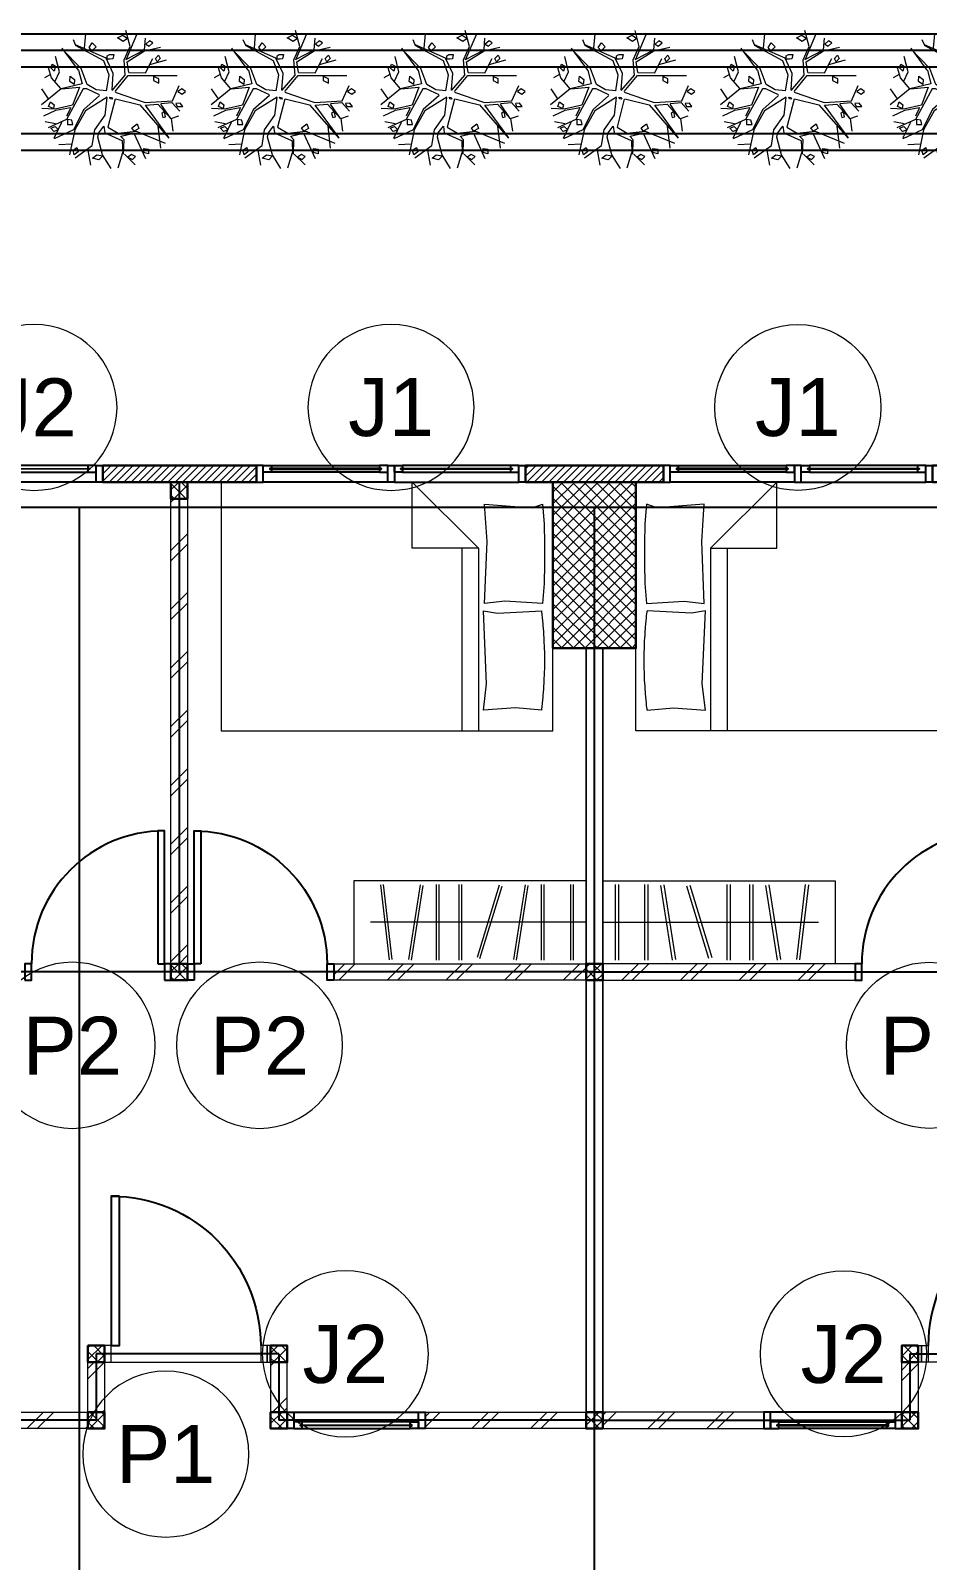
# Model space of a CAD drawing. Header units: millimetres. Extents: x -108 to 357, y -17 to 192.
# Drawn here: x 173.58 to 178.98, y 7.25 to 16.46 of the extents above; entities that cross this region are included whole.
import ezdxf
from ezdxf.enums import TextEntityAlignment as Align

# ---------------------------------------------------------------- set-up
doc = ezdxf.new("R2010")
doc.units = ezdxf.units.MM
for name, color, linetype, lineweight in [('ars', 11, 'Continuous', 0), ('KACA', 151, 'Continuous', 5), ('KOL', 1, 'Continuous', 30), ('KOLOM', 4, 'Continuous', 9), ('lan', 7, 'Continuous', 15), ('NOT', 7, 'Continuous', 20), ('POHON', 62, 'Continuous', 5), ('tem', 5, 'Continuous', 20)]:
    doc.layers.add(name, color=color, linetype=linetype, lineweight=lineweight)
doc.layers.add('as', color=1, linetype='Continuous', plot=False)
doc.layers.add('Kusen', color=30, linetype='Continuous')
doc.styles.add('ATTR', font='romans.shx', dxfattribs={"width": 0.8, "height": 0.56})
doc.styles.add('S', font='simplex', dxfattribs={"width": 0.75})
doc.styles.get("Standard").update_dxf_attribs({"font": 'arial.ttf'})
pattern_1 = [(45, (43.49994, 0.1431), (-0.1767767, 0.1767767), []), (45, (43.56244, 0.1431), (-0.1767767, 0.1767767), [])]
pattern_2 = [(45, (42.89994, -6.2569), (-0.1767767, 0.1767767), []), (45, (42.96244, -6.2569), (-0.1767767, 0.1767767), [])]
pattern_3 = [(45, (42.94994, -2.5569), (-0.1767767, 0.1767767), []), (45, (43.01244, -2.5569), (-0.1767767, 0.1767767), [])]

# ---------------------------------------------------------------- blocks, each defined once
blk = doc.blocks.new('k2')
at = {"layer": 'ars'}
h = blk.add_hatch(dxfattribs=at)
h.set_pattern_fill('_USER', color=256, scale=0.05, angle=45, double=1, pattern_type=0)
h.set_pattern_definition([(45, (0, -5), (-0.03535534, 0.03535534), []), (135, (0, -5), (-0.03535534, -0.03535534), [])])
h.paths.add_polyline_path([(-0.25, -0.5), (0.25, -0.5), (0.25, 0.5), (-0.25, 0.5)])
at = {"layer": 'KOL'}
blk.add_lwpolyline([(-0.25, -0.5), (0.25, -0.5), (0.25, 0.5), (-0.25, 0.5)], close=True, dxfattribs=at)
blk = doc.blocks.new('bola-3')
at = {"layer": 'POHON'}
for p, q in [((-0.799, 1.609), (-0.703, 2.138)), ((-0.045, 2.245), (-0.318, 1.803)), ((0.177, 2.226), (0.328, 1.732)), ((0.387, 1.789), (0.731, 2.125)), ((-1.308, 1.468), (-1.721, 1.485)), ((-1.212, 1.009), (-1.377, 1.803)), ((-1.198, 1.908), (-0.648, 1.503)), ((-0.648, 1.503), (-0.566, 1.009)), ((-0.318, 1.803), (-0.469, 1.238)), ((0.315, 1.344), (0.328, 1.767)), ((0.356, 1.785), (0.37, 1.327)), ((0.686, 1.115), (1.057, 1.926)), ((1.553, 1.591), (1.47, 0.886)), ((-1.253, 1.009), (-1.872, 1.291)), ((-1.872, 1.274), (-1.625, 0.762)), ((-0.923, 0.357), (-1.253, 1.009)), ((-0.868, 0.392), (-1.212, 1.009)), ((-0.566, 1.009), (-0.236, 0.533)), ((-0.469, 1.238), (-0.442, 1.097)), ((-0.442, 1.097), (-0.277, 0.886)), ((-0.277, 0.886), (-0.249, 1.097)), ((-0.249, 1.097), (0.301, 1.344)), ((-0.153, 0.921), (0.177, 1.115)), ((0.177, 1.115), (0.755, 1.044)), ((0.37, 1.327), (0.26, 1.203)), ((0.273, 1.203), (0.686, 1.115)), ((0.755, 1.044), (1.69, 1.432)), ((0.879, 0.198), (1.814, 1.274)), ((1.814, 1.256), (1.057, 0.216)), ((1.883, 0.639), (1.938, 1.044)), ((-2.202, 0.551), (-1.817, 0.374)), ((-1.831, 0.815), (-2.161, 0.745)), ((-1.473, 0.674), (-2.065, 0.939)), ((-0.937, -0.313), (-1.473, 0.674)), ((-1.363, 0.339), (-1.473, 0.568)), ((-0.236, 0.533), (-0.167, -0.031)), ((0.081, 0.022), (-0.153, 0.921)), ((1.456, 0.18), (1.869, 0.639)), ((1.869, 0.639), (1.553, 0.18)), ((1.883, 0.639), (2.13, 0.551)), ((-1.652, -0.313), (-2.285, 0.198)), ((-1.845, 0.339), (-2.271, 0.322)), ((-2.051, 0.004), (-2.271, -0.313)), ((-1.281, 0.216), (-1.845, 0.339)), ((-1.817, 0.374), (-1.35, 0.286)), ((-1.35, 0.286), (-1.363, 0.339)), ((-1.061, -0.366), (-1.281, 0.216)), ((-0.414, -0.102), (-0.923, 0.357)), ((-0.167, -0.049), (-0.868, 0.392)), ((0.081, -0.207), (1.044, 0.128)), ((0.095, 0.004), (0.879, 0.198)), ((1.044, 0.128), (1.924, 0.075)), ((1.057, 0.216), (1.456, 0.18)), ((1.553, 0.163), (1.91, 0.128)), ((1.91, 0.128), (2.158, 0.41)), ((1.924, 0.075), (2.144, -0.419)), ((-1.652, -0.313), (-1.955, -0.666)), ((-0.978, -0.472), (-1.652, -0.313)), ((-1.639, -0.313), (-1.061, -0.366)), ((-1.088, -0.913), (-0.978, -0.472)), ((-0.813, -0.454), (-1.006, -0.966)), ((-0.827, -0.313), (-0.937, -0.313)), ((-0.414, -0.119), (-0.827, -0.313)), ((-0.524, -0.278), (-0.813, -0.454)), ((-0.194, -0.243), (-0.524, -0.278)), ((-0.194, -0.243), (-0.112, -0.754)), ((-0.015, -0.26), (0.411, -0.754)), ((-0.015, -0.278), (0.026, -0.807)), ((0.081, -0.225), (0.507, -0.736)), ((-1.996, -0.772), (-2.189, -0.666)), ((-1.955, -0.666), (-2.051, -0.983)), ((-1.845, -0.56), (-1.707, -0.86)), ((-1.707, -0.86), (-1.831, -1.354)), ((-1.625, -1.618), (-1.102, -0.913)), ((-1.006, -0.966), (-1.625, -1.6)), ((-0.112, -0.754), (-0.277, -1.213)), ((0.026, -0.807), (-0.208, -1.301)), ((0.411, -0.754), (0.37, -1.248)), ((0.521, -0.842), (0.466, -1.177)), ((0.507, -0.736), (2.075, -0.736)), ((0.521, -0.842), (1.057, -0.825)), ((1.057, -0.825), (1.291, -1.283)), ((-0.277, -1.213), (-1.185, -1.706)), ((-0.208, -1.301), (-1.185, -1.724)), ((0.37, -1.248), (0.562, -1.671)), ((0.438, -1.248), (0.782, -2.059)), ((0.452, -1.265), (1.03, -1.565)), ((0.466, -1.177), (1.03, -1.53)), ((1.195, -1.089), (1.731, -1.248)), ((-1.185, -1.724), (-1.253, -1.883)), ((-0.896, -1.618), (-0.854, -2.077)), ((0.562, -1.671), (0.425, -2.182)), ((1.03, -1.53), (1.539, -1.653)), ((1.03, -1.565), (1.057, -1.936))]:
    blk.add_line(p, q, dxfattribs=at)
for points in [[(-0.435, 1.966), (-0.641, 1.913), (-0.504, 1.807), (-0.311, 1.842)], [(-1.226, 1.803), (-1.267, 1.662), (-1.143, 1.573), (-1.102, 1.715)], [(0.49, 1.882), (0.641, 1.953), (0.738, 1.864), (0.614, 1.794)], [(1.155, 1.778), (1.001, 1.734), (1.001, 1.602), (1.155, 1.624)], [(-1.735, 1.009), (-1.886, 1.062), (-1.982, 0.956), (-1.845, 0.903)], [(0.691, 1.051), (0.622, 0.941), (0.794, 0.809), (0.846, 0.963)], [(-1.441, 0.676), (-1.441, 0.831), (-1.269, 0.831), (-1.303, 0.698)], [(1.671, 0.412), (1.585, 0.478), (1.62, 0.61), (1.706, 0.588)], [(-1.9, 0.322), (-2.051, 0.251), (-1.996, 0.11), (-1.872, 0.198)], [(-0.002, 0.022), (-0.07, 0.004), (-0.084, -0.049), (-0.029, -0.031)], [(2.034, 0.163), (2.075, 0.251), (2.254, 0.251), (2.171, 0.145)], [(-1.236, -0.454), (-1.374, -0.543), (-1.36, -0.719), (-1.222, -0.613)], [(2.099, -0.225), (2.237, -0.137), (2.347, -0.225), (2.223, -0.313)], [(-1.872, -0.878), (-1.982, -0.983), (-1.941, -1.107), (-1.831, -1.036)], [(1.319, -0.706), (1.319, -0.582), (1.484, -0.494), (1.484, -0.635)], [(-0.167, -1.261), (-0.167, -1.367), (-0.098, -1.42), (0.04, -1.42), (0.012, -1.279), (-0.07, -1.261)], [(1.43, -1.175), (1.379, -1.285), (1.482, -1.396), (1.534, -1.285)], [(-0.667, -1.528), (-0.753, -1.638), (-0.65, -1.792), (-0.53, -1.66)], [(0.485, -1.924), (0.347, -1.836), (0.158, -1.947), (0.33, -2.035)], [(1.069, -1.748), (1.173, -1.682), (1.293, -1.792), (1.19, -1.858)]]:
    blk.add_lwpolyline(points, close=True, dxfattribs=at)
at = {"layer": 'POHON', "style": 'ATTR', "width": 0.8, "flags": 9}
blk.add_attdef('ESTCODE', (-0.07, 0.004), '', height=0.00000926, dxfattribs=at)
blk = doc.blocks.new('T. J1')
at = {"layer": 'Kusen'}
for p, q in [((-0.7188, 0.1), (-0.0688, 0.1)), ((0.7212, 0.1), (0.0712, 0.1)), ((-0.0188, 0), (-0.7688, 0)), ((-0.0688, 0.06), (-0.7188, 0.06)), ((0.0212, 0), (0.7712, 0)), ((0.0712, 0.06), (0.7212, 0.06))]:
    blk.add_line(p, q, dxfattribs=at)
for points in [[(-0.8088, 0), (-0.7688, 0), (-0.7688, 0.1), (-0.8088, 0.1)], [(-0.0188, 0), (0.0212, 0), (0.0212, 0.1), (-0.0188, 0.1)], [(0.8112, 0), (0.7712, 0), (0.7712, 0.1), (0.8112, 0.1)]]:
    blk.add_lwpolyline(points, close=True, dxfattribs=at)
for points in [[(-0.7188, 0.0775), (-0.7188, 0.06), (-0.7688, 0.06), (-0.7688, 0.1), (-0.7188, 0.1), (-0.7188, 0.0825), (-0.7288, 0.0825), (-0.7288, 0.0775), (-0.7188, 0.0775)], [(-0.0688, 0.0775), (-0.0688, 0.06), (-0.0188, 0.06), (-0.0188, 0.1), (-0.0688, 0.1), (-0.0688, 0.0825), (-0.0588, 0.0825), (-0.0588, 0.0775), (-0.0688, 0.0775)], [(0.0712, 0.0775), (0.0712, 0.06), (0.0212, 0.06), (0.0212, 0.1), (0.0712, 0.1), (0.0712, 0.0825), (0.0612, 0.0825), (0.0612, 0.0775), (0.0712, 0.0775)], [(0.7212, 0.0775), (0.7212, 0.06), (0.7712, 0.06), (0.7712, 0.1), (0.7212, 0.1), (0.7212, 0.0825), (0.7312, 0.0825), (0.7312, 0.0775), (0.7212, 0.0775)]]:
    blk.add_lwpolyline(points, dxfattribs=at)
at = {"layer": 'Kusen', "color": 141}
for points in [[(-0.7288, 0.0775), (-0.0588, 0.0775), (-0.0588, 0.0825), (-0.7288, 0.0825)], [(0.7312, 0.0775), (0.0612, 0.0775), (0.0612, 0.0825), (0.7312, 0.0825)]]:
    blk.add_lwpolyline(points, close=True, dxfattribs=at)
blk = doc.blocks.new('T. J2')
at = {"layer": 'KACA', "color": 141}
blk.add_lwpolyline([(-0.3792, 0.0775), (0.2908, 0.0775), (0.2908, 0.0825), (-0.3792, 0.0825)], close=True, dxfattribs=at)
at = {"layer": 'Kusen'}
for p, q in [((-0.3692, 0.1), (0.2808, 0.1)), ((-0.4192, 0), (0.3308, 0)), ((0.2808, 0.06), (-0.3692, 0.06))]:
    blk.add_line(p, q, dxfattribs=at)
for points in [[(-0.4592, 0), (-0.4192, 0), (-0.4192, 0.1), (-0.4592, 0.1)], [(0.3308, 0), (0.3708, 0), (0.3708, 0.1), (0.3308, 0.1)]]:
    blk.add_lwpolyline(points, close=True, dxfattribs=at)
for points in [[(-0.3692, 0.0775), (-0.3692, 0.06), (-0.4192, 0.06), (-0.4192, 0.1), (-0.3692, 0.1), (-0.3692, 0.0825), (-0.3792, 0.0825), (-0.3792, 0.0775), (-0.3692, 0.0775)], [(0.2808, 0.0775), (0.2808, 0.06), (0.3308, 0.06), (0.3308, 0.1), (0.2808, 0.1), (0.2808, 0.0825), (0.2908, 0.0825), (0.2908, 0.0775), (0.2808, 0.0775)]]:
    blk.add_lwpolyline(points, dxfattribs=at)
blk = doc.blocks.new('P.80')
at = {"layer": 'Kusen'}
for points in [[(-69.8094, -74.8368), (-69.7694, -74.8368), (-69.7694, -74.0368), (-69.8094, -74.0368)], [(-70.6094, -74.9368), (-70.5694, -74.9368), (-70.5694, -74.8368), (-70.6094, -74.8368)], [(-69.7694, -74.9368), (-69.7294, -74.9368), (-69.7294, -74.8368), (-69.7694, -74.8368)]]:
    blk.add_lwpolyline(points, close=True, dxfattribs=at)
blk.add_arc((-69.7694, -74.8368), 0.8, 90, 180, dxfattribs=at)
blk = doc.blocks.new('K 10.10')
at = {"layer": 'ars'}
h = blk.add_hatch(dxfattribs=at)
h.set_pattern_fill('_USER', color=256, scale=0.05, angle=45, double=1, pattern_type=0)
h.set_pattern_definition([(45, (0, 0), (-0.035355339, 0.035355339), []), (135, (0, 0), (-0.035355339, -0.035355339), [])])
h.paths.add_polyline_path([(1560.5383, 1380.4069), (1560.6383, 1380.4069), (1560.6383, 1380.5069), (1560.5383, 1380.5069)])
at = {"layer": 'KOL'}
blk.add_lwpolyline([(1560.5383, 1380.4069), (1560.6383, 1380.4069), (1560.6383, 1380.5069), (1560.5383, 1380.5069)], close=True, dxfattribs=at)
blk = doc.blocks.new('P-90')
at = {"layer": 'Kusen'}
blk.add_lwpolyline([(374.6908, -21.5979), (374.7408, -21.5979), (374.7408, -22.4979), (374.6908, -22.4979)], close=True, dxfattribs=at)
at = {"layer": 'Kusen', "lineweight": 9}
for points in [[(373.8008, -22.4979), (373.8408, -22.4979), (373.8408, -22.5979), (373.8008, -22.5979)], [(374.7408, -22.4979), (374.7808, -22.4979), (374.7808, -22.5979), (374.7408, -22.5979)]]:
    blk.add_lwpolyline(points, close=True, dxfattribs=at)
at = {"layer": 'Kusen'}
blk.add_arc((374.7408, -22.4979), 0.9, 90, 180, dxfattribs=at)
blk = doc.blocks.new('BED1')
at = {"color": 0, "linetype": 'Continuous'}
for points in [[(1.9976, 0), (1.9976, 1.4976), (0, 1.4976), (0, 0), (1.9976, 0)], [(1.5484, 1.0993), (1.1489, 1.0993), (1.1489, 1.4976), (1.5484, 1.0993)], [(1.9346, 1.3656), (1.9443, 1.2458), (1.9467, 1.1259), (1.9467, 1.0061), (1.9443, 0.8862), (1.9346, 0.7663), (1.707, 0.7809), (1.586, 0.7663), (1.6017, 1.1404), (1.586, 1.3656), (1.8717, 1.3426), (1.9346, 1.3656)], [(1.4492, 1.0993), (1.4492, 0)], [(1.5484, 1.0993), (1.5484, 0)], [(1.9298, 0.1235), (1.7724, 0.138), (1.5799, 0.1235), (1.5981, 0.2833), (1.5799, 0.7228), (1.6634, 0.7094), (1.9298, 0.7228)], [(1.9298, 0.1235), (1.931, 0.1332), (1.9322, 0.1429), (1.9334, 0.1513), (1.9346, 0.161), (1.9346, 0.1707), (1.9358, 0.1804), (1.937, 0.1889), (1.9383, 0.1985), (1.9383, 0.2082), (1.9395, 0.2179), (1.9407, 0.2264), (1.9407, 0.2361), (1.9419, 0.2458), (1.9419, 0.2542), (1.9431, 0.2639), (1.9431, 0.2736), (1.9443, 0.2833), (1.9443, 0.2918), (1.9455, 0.3015), (1.9455, 0.3111), (1.9455, 0.3208), (1.9467, 0.3293), (1.9467, 0.339), (1.9467, 0.3487), (1.9467, 0.3584), (1.9479, 0.3668), (1.9479, 0.3765), (1.9479, 0.3862), (1.9479, 0.3959), (1.9479, 0.4044), (1.9479, 0.414), (1.9479, 0.4237), (1.9479, 0.4334), (1.9479, 0.4419), (1.9479, 0.4516), (1.9479, 0.4613), (1.9479, 0.4709), (1.9479, 0.4794), (1.9467, 0.4891), (1.9467, 0.4988), (1.9467, 0.5085), (1.9467, 0.5169), (1.9455, 0.5266), (1.9455, 0.5363), (1.9455, 0.546), (1.9443, 0.5545), (1.9443, 0.5642), (1.9431, 0.5738), (1.9431, 0.5835), (1.9419, 0.592), (1.9419, 0.6017), (1.9407, 0.6114), (1.9407, 0.6199), (1.9395, 0.6295), (1.9383, 0.6392), (1.9383, 0.6489), (1.937, 0.6574), (1.9358, 0.6671), (1.9346, 0.6768), (1.9346, 0.6864), (1.9334, 0.6949), (1.9322, 0.7046), (1.931, 0.7143), (1.9298, 0.7228)]]:
    blk.add_lwpolyline(points, dxfattribs=at)
blk = doc.blocks.new('LEMARI1')
for points in [[(0.6998, 0.4988), (-0.6998, 0.4988)], [(-0.6998, 0), (0.6998, 0), (0.6998, 0.4988), (-0.6998, 0.4988), (-0.6998, 0)], [(-0.5387, 0.4758), (-0.4855, 0.023)], [(-0.4685, 0.0254), (-0.5206, 0.477)], [(-0.3002, 0.4746), (-0.3705, 0.0242)], [(-0.3523, 0.0218), (-0.2821, 0.4709)], [(-0.2034, 0.477), (-0.2034, 0.0218)], [(-0.1852, 0.0218), (-0.1852, 0.477)], [(-0.0678, 0.477), (-0.0678, 0.0218)], [(-0.0496, 0.0218), (-0.0496, 0.477)], [(0.1755, 0.4722), (0.0436, 0.0363)], [(0.0605, 0.0315), (0.1937, 0.4673)], [(0.3317, 0.4746), (0.2627, 0.0242)], [(0.2797, 0.0218), (0.3499, 0.4709)], [(0.4286, 0.477), (0.4286, 0.0218)], [(0.4467, 0.0218), (0.4467, 0.477)], [(0.6053, 0.477), (0.6053, 0.0218)], [(0.6235, 0.0218), (0.6235, 0.477)], [(0.6998, 0.2494), (-0.5993, 0.2494)]]:
    blk.add_lwpolyline(points)
blk = doc.blocks.new('typikal-1a')
at = {"layer": 'as'}
for p, q in [((0, 5.5), (1.9, 5.5)), ((1.9, 5.1), (1.9, 5.5)), ((3, 5.1), (3, 5.5)), ((3, 5.5), (6.2, 5.5)), ((1.9, 5.1), (3, 5.1)), ((0, 2.8), (6.2, 2.8)), ((2.5, -0.15), (2.5, 2.8))]:
    blk.add_line(p, q, dxfattribs=at)
at = {"layer": 'KOL'}
blk.add_lwpolyline([(2.035, -0.15), (2.96, -0.15), (2.96, -0.25), (2.035, -0.25)], close=True, dxfattribs=at)
at = {"layer": 'lan'}
blk.add_line((2.91, 5.15), (2.01, 5.15), dxfattribs=at)
at = {"layer": 'tem'}
for points in [[(1.02, 5.45), (0.05, 5.45), (0.05, 5.55), (1.02, 5.55)], [(3.05, 5.55), (4.35, 5.55), (4.35, 5.45), (3.05, 5.45)], [(0.05, 2.85), (-0.05, 2.85), (-0.05, 5.45), (0.05, 5.45)], [(1.95, 5.45), (1.85, 5.45), (1.85, 5.15), (1.95, 5.15)], [(2.95, 5.45), (3.05, 5.45), (3.05, 5.15), (2.95, 5.15)], [(1.97, 5.15), (1.95, 5.15), (1.95, 5.05), (1.97, 5.05)], [(1.57, 2.75), (0.05, 2.75), (0.05, 2.85), (1.57, 2.85)], [(0.05, 2.75), (-0.05, 2.75), (-0.05, 0.85), (0.05, 0.85)], [(2.45, 2.75), (2.55, 2.75), (2.55, -0.05), (2.45, -0.05)]]:
    blk.add_lwpolyline(points, close=True, dxfattribs=at)
at = {"layer": 'ars', "rotation": 180}
for name, p in [('LEMARI1', (0.7498, 2.75)), ('BED1', (2.2476, 1.3476))]:
    blk.add_blockref(name, p, dxfattribs=at)
at = {"layer": 'KOLOM', "extrusion": (0, 0, -1), "zscale": -1}
for p in [(-1560.5883, -1374.9569), (-1562.4883, -1374.9569), (-1563.5883, -1374.9569), (-1562.4883, -1375.3569), (-1563.5883, -1375.3569), (-1560.5883, -1377.6569), (-1563.0883, -1377.6569), (-1563.0883, -1380.5569)]:
    blk.add_blockref('K 10.10', p, dxfattribs=at)
at = {"layer": 'Kusen', "xscale": -1}
blk.add_blockref('T. J2', (1.3908, 5.45), dxfattribs=at)
at = {"layer": 'Kusen', "xscale": -1, "rotation": 180}
for name, p in [('P-90', (-371.8308, -17.4479)), ('P.80', (72.1794, -72.0868)), ('T. J1', (1.2238, -0.15)), ('T. J2', (3.4192, -0.15))]:
    blk.add_blockref(name, p, dxfattribs=at)
at = {"layer": 'Kusen', "rotation": 180}
blk.add_blockref('P.80', (-67.1794, -72.0868), dxfattribs=at)
blk = doc.blocks.new('A-2')
at = {"layer": 'ars'}
h = blk.add_hatch(dxfattribs=at)
h.set_pattern_fill('ANSI31', color=256, scale=0.25, angle=180, style=0)
h.set_pattern_definition([(45, (504.645883, -325.731844), (-0.0220970869, 0.0220970869), [])])
h.paths.add_polyline_path([(16.9322, 14.3677), (16.0072, 14.3677), (16.0072, 14.4677), (16.9322, 14.4677)])
h = blk.add_hatch(dxfattribs=at)
h.set_pattern_fill('ANSI31', color=256, scale=0.25, angle=180, style=0)
h.set_pattern_definition([(45, (508.530883, -325.731844), (-0.0220970869, 0.0220970869), [])])
h.paths.add_polyline_path([(19.3822, 14.3677), (18.5522, 14.3677), (18.5522, 14.4677), (19.3822, 14.4677)])
h = blk.add_hatch(dxfattribs=at)
h.set_pattern_fill('TEMBOK', color=256, scale=0.25)
h.set_pattern_definition(pattern_1)
h.paths.add_polyline_path([(16.4172, 11.4677), (16.5172, 11.4677), (16.5172, 14.2677), (16.4172, 14.2677)])
h = blk.add_hatch(dxfattribs=at)
h.set_pattern_fill('TEMBOK', color=256, scale=0.25)
h.set_pattern_definition(pattern_1)
h.paths.add_polyline_path([(18.9172, 11.3677), (17.3972, 11.3677), (17.3972, 11.4677), (18.9172, 11.4677)])
h = blk.add_hatch(dxfattribs=at)
h.set_pattern_fill('TEMBOK', color=256, scale=0.25)
h.set_pattern_definition(pattern_1)
h.paths.add_polyline_path([(19.0172, 11.3677), (20.5372, 11.3677), (20.5372, 11.4677), (19.0172, 11.4677)])
h = blk.add_hatch(dxfattribs=at)
h.set_pattern_fill('TEMBOK', color=256, scale=0.25)
h.set_pattern_definition([(45, (43.99994, -6.2569), (-0.1767767, 0.1767767), []), (45, (44.06244, -6.2569), (-0.1767767, 0.1767767), [])])
h.paths.add_polyline_path([(15.9172, 8.7677), (16.0172, 8.7677), (16.0172, 9.0677), (15.9172, 9.0677)])
h = blk.add_hatch(dxfattribs=at)
h.set_pattern_fill('TEMBOK', color=256, scale=0.25)
h.set_pattern_definition(pattern_2)
h.paths.add_polyline_path([(17.0172, 8.7677), (17.1172, 8.7677), (17.1172, 9.0677), (17.0172, 9.0677)])
h = blk.add_hatch(dxfattribs=at)
h.set_pattern_fill('TEMBOK', color=256, scale=0.25)
h.set_pattern_definition(pattern_2)
h.paths.add_polyline_path([(20.9172, 8.7677), (20.8172, 8.7677), (20.8172, 9.0677), (20.9172, 9.0677)])
h = blk.add_hatch(dxfattribs=at)
h.set_pattern_fill('TEMBOK', color=256, scale=0.25)
h.set_pattern_definition([(45, (46.27994, -2.5569), (-0.1767767, 0.1767767), []), (45, (46.34244, -2.5569), (-0.1767767, 0.1767767), [])])
h.paths.add_polyline_path([(15.9172, 8.6677), (14.6172, 8.6677), (14.6172, 8.7677), (15.9172, 8.7677)])
h = blk.add_hatch(dxfattribs=at)
h.set_pattern_fill('TEMBOK', color=256, scale=0.25)
h.set_pattern_definition(pattern_3)
h.paths.add_polyline_path([(18.9172, 8.6677), (17.9472, 8.6677), (17.9472, 8.7677), (18.9172, 8.7677)])
h = blk.add_hatch(dxfattribs=at)
h.set_pattern_fill('TEMBOK', color=256, scale=0.25)
h.set_pattern_definition(pattern_3)
h.paths.add_polyline_path([(19.0172, 8.6677), (19.9872, 8.6677), (19.9872, 8.7677), (19.0172, 8.7677)])
for p, q in [((8.5672, 17.0677), (39.3172, 17.0677)), ((39.2172, 16.9677), (8.5672, 16.9677)), ((39.1172, 16.8677), (8.6672, 16.8677)), ((8.6672, 16.4677), (39.1172, 16.4677)), ((8.5672, 16.3677), (39.2172, 16.3677))]:
    blk.add_line(p, q)
at = {"layer": 'as'}
for p, q in [((-36.8328, 14.2177), (37.5672, 14.2177)), ((15.8672, 1.1177), (15.8672, 14.2177)), ((18.9672, 1.1177), (18.9672, 14.2177))]:
    blk.add_line(p, q, dxfattribs=at)
at = {"layer": 'KOL'}
blk.add_lwpolyline([(19.3822, 14.3677), (18.5522, 14.3677), (18.5522, 14.4677), (19.3822, 14.4677)], close=True, dxfattribs=at)
blk.add_blockref('k2', (18.9672, 13.8677), dxfattribs=at)
at = {"layer": 'lan', "rotation": 180}
blk.add_blockref('typikal-1a', (18.9672, 14.2177), dxfattribs=at)
at = {"layer": 'lan', "xscale": -1, "rotation": 180}
blk.add_blockref('typikal-1a', (18.9672, 14.2177), dxfattribs=at)
at = {"layer": 'POHON', "linetype": 'ByBlock', "lineweight": -3, "xscale": -0.1875, "yscale": 0.1875, "zscale": 0.1875, "rotation": 180}
for p in [(16.065, 16.6777), (17.0872, 16.6777), (18.1095, 16.6777), (19.1317, 16.6777), (20.1539, 16.6777), (21.1761, 16.6777)]:
    blk.add_blockref('bola-3', p, dxfattribs=at)
blk = doc.blocks.new('NAV')
blk.add_circle((0, -0.4), 0.4)
at = {"style": 'S', "width": 0.75, "flags": 4}
blk.add_attdef('AV', text='', height=0.3, dxfattribs=at).set_placement((0, -0.4), align=Align.MIDDLE)

msp = doc.modelspace()

# ---------------------------------------------------------------- block references
msp.add_blockref('A-2', (158.00671, -0.62199))
at = {"layer": 'NOT'}
ref = msp.add_blockref('NAV', (173.59887, 13.69575), dxfattribs=dict(at, xscale=-1.25, yscale=1.25, zscale=1.25, rotation=180.0000000000217))
ref.add_attrib('AV', 'J2', dxfattribs={"layer": '0', "height": 0.35, "flags": 4}).set_placement((173.59887, 14.19575), align=Align.MIDDLE)
ref = msp.add_blockref('NAV', (175.74887, 13.69575), dxfattribs=dict(at, xscale=-1.25, yscale=1.25, zscale=1.25, rotation=180.0000000000217))
ref.add_attrib('AV', 'J1', dxfattribs={"layer": '0', "height": 0.35, "flags": 4}).set_placement((175.74887, 14.19575), align=Align.MIDDLE)
ref = msp.add_blockref('NAV', (178.19886, 13.69575), dxfattribs=dict(at, xscale=1.25, yscale=1.25, zscale=1.25, rotation=180))
ref.add_attrib('AV', 'J1', dxfattribs={"layer": '0', "height": 0.35, "flags": 4}).set_placement((178.19886, 14.19575), align=Align.MIDDLE)
ref = msp.add_blockref('NAV', (173.82948, 9.85402), dxfattribs=dict(at, xscale=-1.25, yscale=1.25, zscale=1.25, rotation=180.0000000000217))
ref.add_attrib('AV', 'P2', dxfattribs={"layer": '0', "height": 0.35, "flags": 4}).set_placement((173.82948, 10.35402), align=Align.MIDDLE)
ref = msp.add_blockref('NAV', (174.95694, 9.85402), dxfattribs=dict(at, xscale=-1.25, yscale=1.25, zscale=1.25, rotation=180.0000000000217))
ref.add_attrib('AV', 'P2', dxfattribs={"layer": '0', "height": 0.35, "flags": 4}).set_placement((174.95694, 10.35402), align=Align.MIDDLE)
ref = msp.add_blockref('NAV', (178.99079, 9.85402), dxfattribs=dict(at, xscale=1.25, yscale=1.25, zscale=1.25, rotation=180))
ref.add_attrib('AV', 'P2', dxfattribs={"layer": '0', "height": 0.35, "flags": 4}).set_placement((178.99079, 10.35402), align=Align.MIDDLE)
ref = msp.add_blockref('NAV', (175.47387, 7.99575), dxfattribs=dict(at, xscale=-1.25, yscale=1.25, zscale=1.25, rotation=180.0000000000217))
ref.add_attrib('AV', 'J2', dxfattribs={"layer": '0', "height": 0.35, "flags": 4}).set_placement((175.47387, 8.49575), align=Align.MIDDLE)
ref = msp.add_blockref('NAV', (178.47386, 7.99575), dxfattribs=dict(at, xscale=1.25, yscale=1.25, zscale=1.25, rotation=180))
ref.add_attrib('AV', 'J2', dxfattribs={"layer": '0', "height": 0.35, "flags": 4}).set_placement((178.47386, 8.49575), align=Align.MIDDLE)
ref = msp.add_blockref('NAV', (174.39224, 7.3926), dxfattribs=dict(at, xscale=-1.25, yscale=1.25, zscale=1.25, rotation=180.0000000000217))
ref.add_attrib('AV', 'P1', dxfattribs={"layer": '0', "height": 0.35, "flags": 4}).set_placement((174.39224, 7.8926), align=Align.MIDDLE)

doc.saveas('drawing.dxf')
